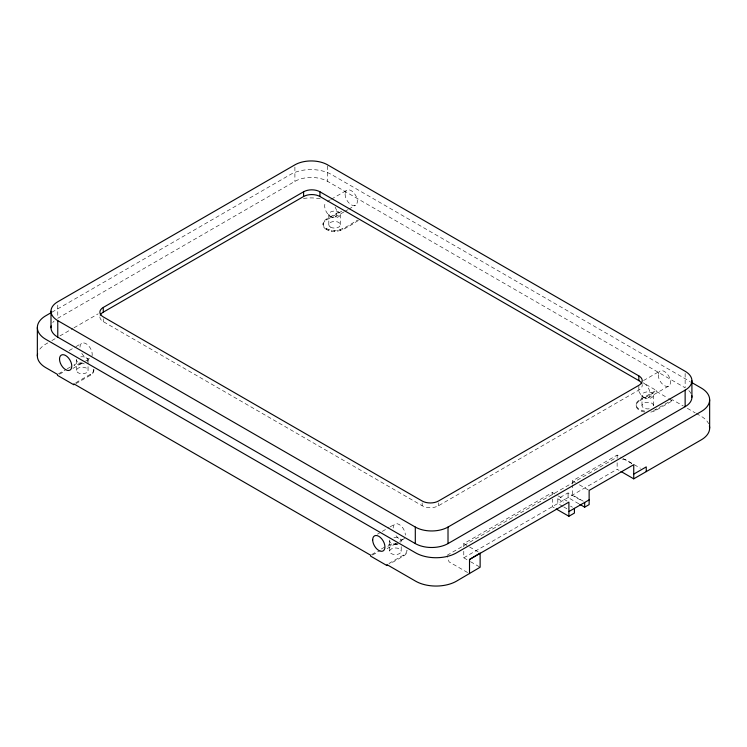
<?xml version="1.0" encoding="UTF-8"?>
<svg xmlns="http://www.w3.org/2000/svg" width="747" height="747" viewBox="0 0 747 747"><rect width="100%" height="100%" fill="white"/><g stroke="black" fill="none" stroke-linecap="round" stroke-linejoin="round"><path stroke-width="0.56" stroke-dasharray="3.73 2.8" d="M51.86 312.255L290.508 174.471A28.909 16.686 0 0 1 331.388 174.471L690.069 381.549M685.139 373.472L685.139 387.796L327.606 181.372A23.129 13.353 0 0 0 294.897 181.372L57.771 318.278L57.771 303.964M47.827 342.901L45.819 344.068A28.909 16.686 0 0 0 39.554 349.484M51.86 340.576L55.885 338.251M59.919 335.926L73.001 328.372M74.009 327.793L98.174 313.833M69.097 350.586L74.933 347.215M75.914 346.655L81.75 343.284M327.41 201.447L330.333 199.766M331.304 199.206L346.879 190.214M58.471 373.845L66.296 369.335M67.277 368.766L72.16 365.946M358.42 220.477C349.166 225.809 337.756 235.678 326.42 229.506L326.42 228.563A11.56 6.676 0 0 1 326.42 219.123L341.09 210.654M59.452 374.228L64.335 371.408M326.42 229.506A11.56 6.676 0 0 1 326.42 220.066L342.061 211.037M72.898 368.42L84.579 361.679M85.56 361.118L90.424 358.308A8.675 5.005 60 0 1 81.75 353.294M335.114 217.032L343.872 211.98M344.843 211.41L347.766 209.73M348.737 209.169L355.553 205.229M75.802 382.725L90.471 374.256A11.56 6.676 0 0 0 93.459 367.813M326.42 228.563C337.345 234.549 348.541 225.445 357.44 220.094M75.802 383.669L90.471 375.209A11.56 6.676 0 0 0 93.459 368.757M377.403 534.208L381.297 531.957M382.268 531.397L389.084 527.466M390.055 526.896L394.92 524.086M643.503 380.568L660.049 371.016M99.874 316.896A11.56 6.676 0 0 0 103.263 321.612L422.158 505.728A11.56 6.676 0 0 0 438.508 505.728L638.844 390.065A11.56 6.676 0 0 0 642.131 384.472M371.595 554.629L377.459 551.239M381.372 548.98L385.275 546.729M644.736 412.064A11.56 6.676 0 0 1 639.553 400.896L639.553 399.953L656.174 390.354L643.046 382.772M372.566 555.002L380.391 550.492M639.553 400.896L656.174 391.297L667.715 397.964M387.049 548.662L395.807 543.611M399.701 541.36L403.595 539.11M648.284 397.843L668.724 386.04M388.926 563.499L403.585 555.04A11.56 6.676 0 0 0 406.975 550.315L406.975 551.258A11.56 6.676 0 0 1 403.585 555.983L389.897 563.882M653.513 410.448A11.56 6.676 0 0 0 655.903 409.393L672.524 399.794L683.393 406.051M650.721 412.064A11.56 6.676 0 0 0 655.903 410.336L672.524 400.737L672.524 399.794M463.784 546.897L463.784 543.629L552.294 492.525L557.178 495.345M572.529 484.112L572.529 480.844L617.134 455.091L622.018 457.911M447.126 555.273L614.753 458.499M562.696 506.326L557.813 503.506L557.813 498.781L568.075 492.861L582.725 501.312M463.784 551.258L463.784 557.794L617.134 469.256L619.086 470.386M622.494 459.414L625.809 459.816L640.403 468.248M687.352 408.329L695.252 412.886M696.241 413.446L701.181 416.294A28.909 16.686 0 0 1 708.67 423.773M668.677 398.515L672.524 400.737M622.989 458.471L631.785 463.551M572.529 480.844L575.461 482.534M579.364 484.794L589.131 490.434M583.276 501.209L572.529 495.009L572.529 485.205M578.813 503.786L568.075 497.577L568.075 492.861M558.149 495.915L568.897 502.115M557.813 498.781L563.677 502.161M570.512 506.111L572.463 507.241M563.677 506.886L567.58 509.146M554.246 507.82L552.294 506.69L552.294 499.061M463.784 543.629L468.593 546.402M469.555 546.963L478.211 551.958M463.784 557.794L469.555 561.128M470.517 561.679L480.134 567.234M467.566 572.529L449.068 561.856L447.453 556.366M656.174 390.354L656.174 391.297M655.903 409.393L655.903 410.336M653.55 395.2L653.55 405.593M641.99 395.2L641.99 405.593M638.844 386.292L638.844 390.065M636.164 404.669L636.164 405.612M617.134 455.091L617.134 458.359M617.134 462.72L617.134 469.256M552.294 492.525L552.294 494.71M438.508 502.89L438.508 505.728M422.158 502.89L422.158 505.728M403.585 555.04L403.585 555.983M401.214 546.655L401.214 551.277A5.78 3.333 0 0 1 392.539 554.162A5.78 3.333 0 0 1 392.539 548.382A5.78 3.333 0 0 1 401.214 551.277M389.654 540.893L389.654 551.277M342.78 228.563L342.78 229.506M340.38 214.398L340.38 224.782M340.38 229.618L340.38 230.562M337.588 230.291L337.588 231.234M334.6 230.515L334.6 231.458M331.603 230.291L331.603 231.234M328.82 214.398L328.82 224.782M328.82 229.618L328.82 230.562M327.606 165.955L327.606 181.372M326.42 219.123L326.42 220.066M323.04 223.839L323.04 224.782M294.897 167.057L294.897 181.372M103.263 318.782L103.263 321.612M93.861 369.541L93.861 370.484M90.471 374.256L90.471 375.209M88.043 360.082L88.043 370.465A5.78 3.333 0 0 1 79.378 373.36A5.78 3.333 0 0 1 79.378 367.58A5.78 3.333 0 0 1 88.043 370.465M76.483 360.082L76.483 370.465M303.469 198.478A28.909 16.686 0 0 1 322.013 199.178M79.957 347.252A8.675 5.005 60 0 1 86.885 344.236A8.675 5.005 60 0 1 92.012 356.048M80.769 356.861A5.78 3.333 0 0 1 86.848 358.046A5.78 3.333 0 0 1 87.268 361.753M83.757 363.303A5.78 3.333 0 0 1 76.68 359.214M404.566 538.204A8.675 5.005 60 0 1 394.92 534.105M393.127 528.064A8.675 5.005 60 0 1 399.253 524.515A8.675 5.005 60 0 1 405.388 535.141M393.94 537.663A5.78 3.333 0 0 1 400.018 538.858A5.78 3.333 0 0 1 400.439 542.555M396.928 544.115A5.78 3.333 0 0 1 389.85 540.025M643.942 383.248A8.675 5.005 60 0 1 650.058 393.239A8.675 5.005 60 0 1 645.006 397.918A8.675 5.005 60 0 1 638.022 388.748M335.114 207.022A8.675 5.005 60 0 1 335.478 216.789A8.675 5.005 60 0 1 327.261 213.297A8.675 5.005 60 0 1 325.468 202.913M688.809 390.56A23.129 13.353 0 0 1 691.124 393.781M52.766 322.611A23.129 13.353 0 0 1 54.101 321.042M644.736 411.121A11.56 6.676 0 0 1 639.553 399.953M398.403 543.872A11.56 6.676 0 0 0 387.235 545.599L387.235 546.543A11.56 6.676 0 0 1 398.403 544.815M82.291 362.865A11.56 6.676 0 0 0 74.112 364.816L74.112 365.759A11.56 6.676 0 0 1 84.299 363.91M649.264 408.814A5.78 3.333 0 0 1 642.009 405.882A5.78 3.333 0 0 1 648.275 402.269A5.78 3.333 0 0 1 653.354 406.452M345.086 194.183A8.675 5.005 60 0 0 354.283 205.621A8.675 5.005 60 0 0 354.283 193.361A8.675 5.005 60 0 0 345.086 194.183M658.256 374.985A8.675 5.005 60 0 0 667.454 386.432A8.675 5.005 60 0 0 667.454 374.163A8.675 5.005 60 0 0 658.256 374.985M643.681 397.563A5.78 3.333 0 0 0 653.354 396.069A5.78 3.333 0 0 0 646.276 391.979A5.78 3.333 0 0 0 643.681 397.563M330.51 216.761A5.78 3.333 0 0 0 340.184 215.267A5.78 3.333 0 0 0 333.106 211.177A5.78 3.333 0 0 0 330.51 216.761M330.51 227.144A5.78 3.333 0 0 0 340.184 225.65A5.78 3.333 0 0 0 333.106 221.56A5.78 3.333 0 0 0 330.51 227.144"/><path stroke-width="1.12" d="M469.508 573.649L469.508 559.494L480.134 553.069L480.134 567.234L456.492 581.166A28.909 16.686 0 0 1 415.612 581.166L386.965 564.629L386.965 565.572L370.615 556.132L370.615 555.189L73.85 383.855L73.85 384.798L57.5 375.358L57.5 374.415L45.819 367.673A28.909 16.686 0 0 1 37.593 353.695M50.852 312.834L45.819 315.738A28.909 16.686 0 0 0 45.819 339.343L415.612 552.845A28.909 16.686 0 0 0 456.492 552.845L701.181 411.578A28.909 16.686 0 0 0 701.181 387.973L691.078 382.137M103.263 307.456L303.59 191.792A11.56 6.676 0 0 1 319.949 191.792L638.844 375.9A11.56 6.676 0 0 1 638.844 385.34L438.508 501.004A11.56 6.676 0 0 1 422.158 501.004L103.263 316.896A11.56 6.676 0 0 1 103.263 307.456L103.263 312.171A11.56 6.676 0 0 0 100.275 315.169M103.263 312.171L303.59 196.517A11.56 6.676 0 0 1 319.949 196.517L638.844 380.625A11.56 6.676 0 0 1 641.832 383.613M57.771 320.64L415.304 527.055A23.129 13.353 0 0 0 448.013 527.055L685.139 390.149A23.129 13.353 0 0 0 685.139 371.268L327.606 164.854A23.129 13.353 0 0 0 294.897 164.854L57.771 301.76A23.129 13.353 0 0 0 57.771 320.64L57.771 337.158L415.304 543.583A23.129 13.353 0 0 0 448.013 543.583L685.139 406.676A23.129 13.353 0 0 0 691.713 395.49M469.508 559.494L568.897 502.115L568.897 516.27L574.415 513.086L574.415 508.371M568.897 511.555L589.131 499.874M633.736 474.121L646.248 466.894L646.248 471.618M579.793 504.346L584.677 507.166L589.131 504.589L589.131 490.434L633.736 464.681L633.736 478.836L621.037 471.506M633.736 478.836L701.181 439.899A28.909 16.686 0 0 0 709.407 425.921M556.198 508.95L568.897 516.27M709.65 399.776L709.65 428.096M691.909 380.709L691.909 397.236M685.139 390.149L685.139 406.676M638.844 375.9L638.844 380.625M584.677 502.442L584.677 507.166M448.013 527.055L448.013 543.583M415.304 527.055L415.304 543.583M319.949 191.792L319.949 196.517M303.59 191.792L303.59 196.517M51.001 311.2L51.001 327.718M37.35 327.541L37.35 355.871M57.771 337.158A23.129 13.353 0 0 1 51.198 325.981M59.517 359.055A8.675 5.005 60 0 0 68.715 370.503A8.675 5.005 60 0 0 68.715 358.233A8.675 5.005 60 0 0 59.517 359.055M372.678 539.866A8.675 5.005 60 0 0 381.885 551.305A8.675 5.005 60 0 0 381.885 539.045A8.675 5.005 60 0 0 372.678 539.866"/></g></svg>
